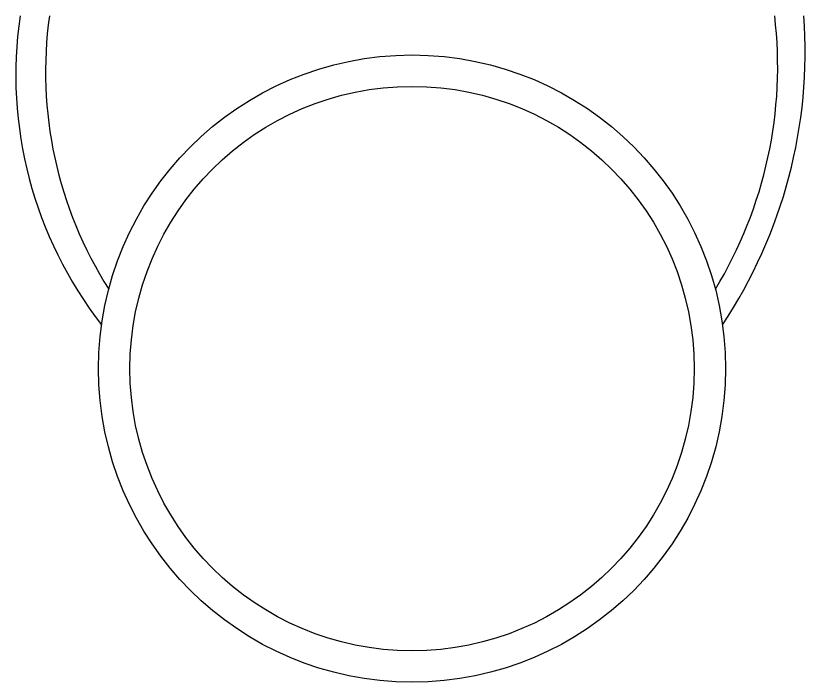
# Model space of a CAD drawing. Extents: x 2733443 to 3206532, y -1516114 to -1264405.
# Drawn here: x 3021580 to 3022084, y -1498160 to -1497735 of the extents above; entities that cross this region are included whole.
import ezdxf

# ---------------------------------------------------------------- set-up
doc = ezdxf.new("R2010")
doc.units = 0
doc.header["$MEASUREMENT"] = 0
doc.linetypes.add('1', pattern=[0, 0, 0])
doc.layers.get('0').update_dxf_attribs({"color": 250, "linetype": '1'})
doc.layers.add('furniture', color=33, linetype='Continuous')

# ---------------------------------------------------------------- blocks, each defined once
blk = doc.blocks.new('EQUIPMENT')
at = {"layer": 'furniture'}
for radius in [200, 180]:
    blk.add_circle((-9760.48, 4203.69), radius, dxfattribs=at)
for centre, radius, start, end in [((-9754.43, 4390.87), 258.83, 171.5974, 217.9552), ((-9735.67, 4392.99), 258.62, 172.0664, 212.4256), ((-9800.46, 4396.28), 273.24, 328.6967, 6.8112), ((-9824.21, 4406.08), 314.54, 326.3247, 4.1226)]:
    blk.add_arc(centre, radius, start, end, dxfattribs=at)

msp = doc.modelspace()

# ---------------------------------------------------------------- block references
at = {"color": 240, "true_color": 0xed1f24}
msp.add_blockref('EQUIPMENT', (3031593.1809, -1502163.4359), dxfattribs=at)

doc.saveas('drawing.dxf')
